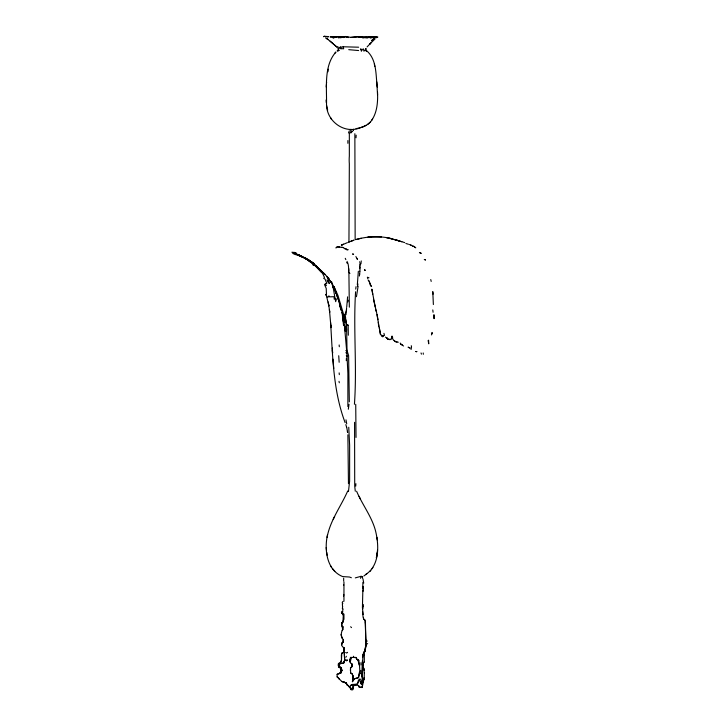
<?xml version="1.0" encoding="UTF-8"?>
<svg xmlns="http://www.w3.org/2000/svg" width="726" height="726" viewBox="0 0 726 726"><rect width="100%" height="100%" fill="white"/><g stroke="black" fill="none" stroke-linecap="round" stroke-linejoin="round"><path stroke-width="1.09" d="M344.242 649.861L344.342 647.828M353.063 679.227L353.263 677.485L352.092 673.855L350.64 672.984L350.495 667.748L351.947 666.731L352.092 665.125L351.947 663.818L350.349 662.802L349.914 660.043L350.495 657.42L356.167 657.42L357.038 659.453L358.78 660.333L359.515 665.125L359.806 670.506L358.345 677.63L354.424 678.792L352.382 681.705L354.424 678.792L358.635 677.63L359.515 673.129L360.677 673.565L360.822 670.506M350.885 658.346L350.785 660.188L349.723 661.44M348.943 242.321L349.333 163.813A45.892 45.892 0 0 1 349.333 156.108L349.333 133.711L350.204 132.114L352.527 131.533M356.021 137.786L356.167 135.172M349.333 307.171L348.897 272.422L348.462 266.17L348.026 263.692L347.01 262.821L347.155 261.369M355.586 291.761C353.208 329.196 357.119 366.848 354.424 404.291M344.097 649.861C344.414 646.412 340.213 646.793 342.064 643.027L343.08 642.156L343.226 639.542C340.24 636.802 341.084 632.6 342.645 629.36L341.628 624.124L342.935 622.091M362.519 660.769C361.775 659.226 363.653 697.595 360.822 679.963M364.307 654.952L364.452 652.338M364.597 652.338L364.697 650.587M356.602 491.239C362.229 504.497 371.494 516.195 375.36 530.207C379.09 544.672 379.961 565.5 365.614 574.547M326.219 87.047L326.364 84.57M346.656 330.285L345.839 319.821M346.284 360.677L346.429 358.199M347.881 406.614L347.881 373.327L346.865 352.963L344.387 325.048L342.645 314.875L341.628 310.22L340.757 309.639L338.87 300.773L333.924 287.396L333.053 286.67L334.94 297.86L336.392 299.176L335.666 301.644L335.23 299.03L334.214 299.176L334.069 296.698L329.559 296.843L328.833 295.827L328.687 296.843L327.09 296.988L325.638 294.375L326.509 295.391L326.219 288.413L324.468 284.492L326.364 285.654L325.194 283.612L326.8 283.467L325.048 279.111L323.742 278.385L324.468 277.359L321.854 271.987M349.043 404.291L348.317 409.237M343.661 596.064L343.761 594.422M344.242 652.483L344.678 660.188L343.806 662.947L339.015 663.963L339.16 666.586L341.193 667.602L341.919 670.506L340.757 673.129L337.118 674.291L337.118 676.904L341.919 681.56L346.284 682.867L343.371 681.995L346.139 683.012L349.043 686.932L352.092 684.464M355.731 486.148L355.876 483.679M362.855 608.715L363.245 604.449M365.913 646.957L365.468 624.124L365.033 620.204L363.726 619.187L363 616.419L362.564 611.473M352.972 680.108L352.827 675.452L352.092 673.71L350.64 672.984M363.145 587.053L362.419 586.472L363.29 586.472L363.145 591.273M364.307 672.984L363.145 664.98L363.29 662.802L364.307 661.93L364.307 654.807M364.307 677.485L362.129 687.522L359.37 687.232L358.49 685.48L359.37 687.232L362.129 687.377L360.967 687.522M364.307 672.839L364.162 679.382L363.145 680.253L362.855 682.576M350.349 670.506L350.64 667.602M334.795 53.316L335.957 52C323.678 65.676 326.872 87.202 326.509 104.199C326.41 121.378 344.841 134.845 360.967 127.458M327.961 71.774L328.252 69.161M346.62 307.897L346.229 311.291M345.984 314.73L346.574 309.639M357.619 286.525L357.909 283.902M359.806 271.107L360.287 266.85M360.477 265.153L360.677 263.402M359.37 276.052L359.951 271.252M343.661 580.945L343.661 578.186M342.354 608.86L342.645 606.246M383.065 335.376L382.774 336.683L381.468 335.23M365.178 621.656L366.058 644.624L365.178 651.168L363.726 652.193L363 654.807L361.984 673.129M377.538 550.117L376.377 557.831L377.248 552.74M346.719 307.025L347.591 296.843M355.731 289.139L356.021 286.67M359.515 268.638L359.806 263.692M356.457 296.698L358.054 286.525M360.967 263.402L361.258 260.933M359.515 275.036L359.66 273.874M339.015 665.125L339.16 663.963M363.145 664.98L363.436 662.657M411.125 349.333C410.39 349.823 412.132 347.427 411.27 345.694M362.129 687.522L362.419 685.335M342.354 613.806L341.483 613.08L342.209 611.183L343.08 615.503M353.553 656.259L353.408 657.275L356.167 657.856L356.893 659.308L358.78 660.333M341.774 644.77L342.064 642.882L343.226 642.156L343.226 639.542M362.855 588.65L362.855 582.397M364.016 679.527L364.307 677.63M364.742 649.716L365.033 647.873M340.612 667.602L340.612 672.839L338.87 673.565L340.467 672.839C343.561 667.521 336.755 667.993 338.425 663.528L340.612 662.802L341.483 660.043L341.774 653.209L343.516 652.338L341.774 653.209M326.509 83.118L326.655 82.247M349.333 401.823L348.607 355.586L347.01 350.495L346.574 324.468L345.694 319.966L344.387 319.386L344.242 314.73M347.881 301.934L348.171 300.192M357.328 284.783L358.345 271.252M327.09 537.331C330.149 520.424 340.957 506.412 347.736 490.948M362.129 684.464L362.274 677.775M343.952 581.816L343.952 601.3M342.79 610.412L343.08 608.86M364.742 50.403L366.203 48.66M344.387 319.095L345.694 319.966L345.549 317.198L344.678 316.182L345.694 311.971M341.483 613.08L341.628 612.063M341.338 654.807L341.483 660.188L340.612 662.657L338.579 663.528L338.579 666.876M341.628 622.962L342.935 621.801L343.226 616.274M327.526 534.708C324.132 549.682 326.627 570.055 342.645 576.58L349.478 577.016L351.366 577.742M333.633 288.848L331.591 282.741L328.107 278.675L327.671 277.214L323.596 273.003M348.462 491.529L349.623 481.202L349.623 445.147L348.752 427.26M352.972 688.103L352.527 687.232L353.263 685.625L355.731 685.045L353.698 685.771L352.527 689.7L352.682 688.248L352.827 689.7L351.075 689.7L351.075 688.248L351.221 689.7L349.478 687.086L350.64 687.377L349.478 687.086M343.516 652.483L344.151 647.873M360.532 578.332L361.112 576.29L362.564 576.871L361.984 576.725L362.71 578.332M365.423 646.131L365.913 644.479L367.655 643.608M344.678 660.043L343.806 662.947L339.015 663.963M385.388 337.118L386.994 337.989C388.365 340.939 392.73 339.686 391.931 336.102C392.376 340.185 394.69 341.783 398.329 342.209M348.026 37.171C347.055 36.808 344.578 35.819 344.242 37.171L343.806 37.607M338.135 299.466L334.069 286.67L337.989 295.536L343.661 314.585L345.549 314.875M343.661 662.947L344.678 660.188L344.097 649.716M383.355 335.521L382.92 336.683L382.194 336.537L380.451 334.214L379.281 327.526M337.263 50.693L337.844 50.838L338.724 48.515L337.699 48.805M348.462 132.985L349.333 130.807M334.65 516.54L333.198 519.299M340.757 673.129L341.919 670.361M331.446 282.741L331.737 282.015L330.575 281.579L327.381 276.924M362.564 607.263L363.145 606.101M372.157 568.73L372.883 567.423M346.865 353.553L346.139 352.818L346.719 351.801M345.839 657.275L346.429 656.259M350.93 132.985L351.801 131.533L350.93 130.952M371.576 120.48C377.239 112.376 377.928 101.858 377.538 92.275M431.48 334.94L432.061 332.463L432.351 333.779M311.681 262.385L311.971 261.95L313.423 262.821L314.294 263.983L312.552 263.547L311.681 262.385L304.847 258.32L295.101 253.955L295.101 254.536L297.424 254.826M342.935 601.446L342.209 602.462L342.79 603.624M372.592 119.028L370.414 122.086L367.655 124.409M359.66 37.462L360.241 36.736L363.581 37.316L375.651 36.881L374.199 37.752L375.215 37.316M346.719 351.656L346.139 350.64L346.574 350.059M342.209 630.377L343.08 629.36L343.08 626.892L341.774 626.021L341.774 624.269L343.952 619.187L343.952 614.096M369.543 44.44L370.85 42.988L367.075 46.918M373.028 39.204L371.576 40.81L374.199 38.042M344.387 36.59L343.371 37.171M374.199 37.752L375.215 37.171M376.377 37.752L377.829 37.026L374.199 37.316M328.107 278.675L328.687 278.094L329.268 279.256M369.833 571.498L370.85 570.482M342.935 611.773L342.064 612.644L342.645 613.806L342.064 612.789M369.543 44.295L375.215 38.768M370.414 121.941C366.748 125.979 361.285 127.776 356.021 128.629M341.774 622.817L342.935 621.801M363.29 662.802L364.307 661.93M346.719 660.769L347.591 660.043L345.549 660.043L346.284 660.769M347.591 652.338L346.719 653.064L345.694 652.483M366.784 573.821L363.871 575.999M350.495 667.748L351.947 666.731L351.947 663.818M328.107 37.026L324.177 36.3L323.596 36.736M336.392 37.171L332.907 37.897L336.392 36.881L342.5 37.026M314.44 264.273L309.349 261.369L310.365 260.788L305.573 258.029L291.906 252.212L295.972 252.648L293.358 253.81L295.827 253.955L301.934 256.278M350.785 37.462L359.951 36.59L350.785 37.316L345.984 36.736M352.237 684.464L350.785 685.335L357.328 684.173L360.096 678.937L358.49 680.108L357.328 684.173L352.237 684.464L353.117 684.754M337.844 50.838L339.45 50.257M346.139 37.171L347.736 37.316M358.925 37.462L360.386 36.736L360.967 37.171M358.635 47.208L343.226 46.773L339.16 47.499L337.554 46.918M363.871 37.316L362.71 37.897L365.323 37.316M362.855 126.878L366.203 125.28M341.628 245.089L347.445 242.611M355.295 577.887L361.112 576.29M343.371 244.217L341.338 245.089L343.371 244.363M337.118 674.291L340.757 672.984M348.607 242.175L353.843 240.143M340.902 37.897L340.467 37.171L338.425 37.752L342.354 37.316M364.888 37.897L366.349 37.316M361.112 127.458L362.71 126.878M423.34 354.279L423.194 352.963M351.075 241.159L353.843 240.288M356.457 239.417C367.882 236.259 380.125 235.732 391.641 238.691L386.704 237.819M355.876 239.562L361.258 238.255M339.741 246.976L337.409 246.831L343.371 247.557L341.774 247.267M353.263 685.625L355.731 685.045M373.618 37.026L376.667 37.026L374.925 36.881M324.177 36.3L328.687 36.59M330.139 37.026L332.907 36.881M347.01 262.821L347.736 262.676M359.66 673.71L360.677 673.565M371.576 37.316L374.053 37.026M346.865 249.88L348.171 249.735L345.984 249.154L346.865 249.59M339.741 48.515L343.661 48.805L343.226 46.773M367.51 237.23L371.431 236.939L368.817 237.084M371.721 236.939L381.468 236.939M333.924 36.736L344.678 36.736M366.203 37.897L367.946 37.897M348.752 49.677L358.635 50.548M409.237 244.508L411.125 245.089M344.678 248.573L345.984 248.719L344.678 248.719M420.436 252.938L421.016 253.374L419.41 252.503L420.581 252.938M339.741 304.548L340.176 307.025M344.968 314.73L344.097 314.73L344.968 322.725M346.574 324.468L348.171 325.194L348.317 335.23M342.354 314.73L343.516 325.048L344.387 325.048L344.678 327.526L344.823 326.219L345.404 331.446L345.258 326.219L346.429 331.301M400.952 344.242L400.217 343.08L400.806 344.242L403.565 345.993M421.452 354.134L421.016 352.963M343.08 642.156L342.064 642.882M363.726 652.193L365.178 651.168L365.178 649.716M350.349 662.802L349.914 660.043L351.221 658.001L350.495 657.42M339.16 666.586L341.193 667.602L341.919 670.506M362.274 676.323L361.984 675.162M362.274 684.319L361.403 684.319L360.241 681.56L361.548 684.464M335.23 37.171L330.43 36.736M346.139 325.048L348.171 325.194M390.915 339.596L387.575 339.006M353.408 129.936L350.785 129.355L350.785 130.371M344.387 317.053L345.549 317.198M344.387 36.736L345.404 36.881M353.553 254.245L352.527 253.955L353.553 254.39M355.586 685.045L358.635 685.48M389.172 238.255L396.006 239.997M405.888 243.482L408.366 244.217M347.01 355.731L346.284 355.586L347.01 356.602M362.274 37.171L360.677 37.026L375.505 37.026M346.139 352.818L346.865 352.963M341.919 681.56L346.139 683.012L347.01 684.899M397.022 342.064L395.135 341.628L394.263 340.467M391.786 238.836L401.823 241.74M337.409 50.693L337.989 50.838M412.722 246.25L413.893 246.541L410.689 245.089M346.139 350.64L346.719 350.785M342.5 626.747L343.08 626.892M404.727 242.611L397.167 240.288M359.225 687.086L360.822 687.522M369.253 37.316L371.285 37.897L368.236 37.316M299.756 255.842L305.428 258.175L309.784 261.224M295.291 253.619L301.789 256.423M366.349 50.693L366.784 50.838C376.985 59.841 375.678 74.76 377.248 87.047M396.006 239.852L399.345 241.014M343.371 247.847L344.242 248.138M299.321 254.971L301.063 256.423L307.025 259.046M368.962 277.795L367.365 277.214L367.801 278.675M304.993 258.32L313.133 263.111L322.144 271.696M400.806 344.242L402.549 344.968M410.108 348.026L408.076 347.155L409.818 348.026M338.425 666.876L340.467 667.748M292.487 252.938L293.794 253.519M304.847 258.32L306.735 259.191M325.493 37.897L328.107 39.494M337.118 676.904L338.425 677.63L339.16 679.082M296.843 254.1L294.23 252.358L294.52 253.374M312.116 263.111L308.042 260.353M346.865 684.754L348.462 685.771M320.838 270.671L315.456 265.879L313.423 264.563L313.278 265.299L312.552 263.547L315.746 265.589M413.747 246.25L415.78 247.847M363.726 619.187L365.033 620.204M341.483 612.935L342.79 613.951M365.768 639.978L367.22 641.14M327.816 39.349L326.945 38.623L337.118 47.208L334.359 44.876M420.136 252.648L421.016 253.374M333.343 43.859L330.139 41.101M344.678 321.418L345.694 322.29M371.576 286.38L370.414 285.363L369.107 281.144L368.091 279.982M308.768 260.062L309.929 261.079M365.323 50.112L366.494 51.274L365.614 48.66M347.591 36.881L348.317 37.607M336.247 247.557L336.973 246.976L335.957 247.993M348.897 272.422L349.914 273.439M315.746 265.444L324.903 274.31L321.418 272.422L311.971 262.385M333.053 286.67L336.247 293.213L335.376 292.052M343.516 325.048L344.387 325.92M342.064 612.935L342.935 613.806M350.64 626.747L351.511 627.618M340.757 309.639L341.628 310.51M334.795 571.353L332.326 568.44M386.704 337.989L387.72 339.16L386.994 337.989M414.473 246.831L415.054 247.557M349.478 659.308L350.059 660.043M357.038 258.755L357.473 259.336L355.876 256.568M371.285 286.525L369.107 281.144M326.8 276.633L327.526 277.795M330.43 565.536L331.446 567.278M359.071 496.33L360.386 498.943M330.72 117.866L331.446 119.318M359.515 261.805L359.806 262.385M342.354 638.517L341.048 634.451M345.258 258.32L345.839 259.627M373.473 299.321L376.522 312.116L380.451 334.505M333.924 287.106L331.591 282.45L331.737 283.612M345.113 422.614C333.025 390.588 332.762 356.13 330.575 322.435M326.8 297.134L328.833 306.009L328.252 301.934M340.467 46.918L341.048 48.805M364.016 51.274L363.29 48.805L361.984 50.257L360.677 48.805L361.403 51.274M345.839 424.646L346.574 427.115M383.936 333.343L384.517 335.521M374.344 37.316L374.489 37.897M358.054 660.188L359.071 664.98M375.215 307.025L371.866 289.139L372.737 294.23M341.919 312.407L342.5 314.875M363 579.058L363.726 583.123M327.671 110.161L326.655 105.506M431.19 281.434L430.754 279.546M352.827 675.452L353.263 677.485M339.015 381.322L339.305 382.774M346.719 423.775L345.984 419.846M353.117 677.775L353.553 680.108M338.87 300.628L341.338 309.929M392.367 336.347L392.657 337.989M377.974 319.676L377.103 314.585M346.719 427.26L347.591 432.496L347.445 431.335M374.344 63.924L374.779 66.538M375.651 309.349L375.941 311.091M355.295 491.239L354.715 486.148L354.569 422.323M432.787 309.929L433.077 312.262M428.14 340.467L428.721 343.806L428.576 340.176M378.264 322.29L378.7 326.509M347.881 434.82L348.462 483.679M329.704 312.116L328.687 304.548M329.704 312.262L329.413 309.639L331.011 327.526M363.39 617.39L363.581 619.042M434.094 318.505L433.948 314.73L434.094 318.66M376.812 81.956L377.538 94.897M376.957 537.331L377.248 539.944M343.08 319.821L343.271 321.564M330.72 325.048L331.011 327.671M332.326 350.495L332.617 353.108L332.326 348.026M333.779 368.527L332.953 359.17M326.8 552.45L327.09 555.208M326.219 547.504L326.509 550.263M339.16 362.274L338.724 355.731M433.077 294.23L432.787 291.607L433.368 304.548M361.548 673.855L361.693 677.049M339.16 344.968L339.305 346.719M339.16 372.892L339.305 374.634M364.016 668.474L364.162 670.361M362.855 589.957L362.419 607.553L363.145 614.532M326.074 99.979L326.219 102.457M342.354 603.624L342.5 606.246M362.71 654.807L362.71 657.275M360.967 662.657L360.967 664.98M356.021 437.442L355.731 404.291M355.15 239.707L354.86 133.711M353.408 129.21L353.408 130.662M348.752 268.638L348.752 271.252M347.881 140.545L347.881 143.312M343.661 584.584L343.661 585.455M425.518 259.917L424.356 259.481L425.518 259.917M416.797 351.656L415.78 351.511L416.797 351.656M328.542 280.998L327.09 279.837L327.671 281.724L329.413 283.612L328.542 280.998M331.446 282.305L330.43 281.434L331.446 282.305M365.033 270.526L364.742 269.655L365.033 270.526"/></g></svg>
